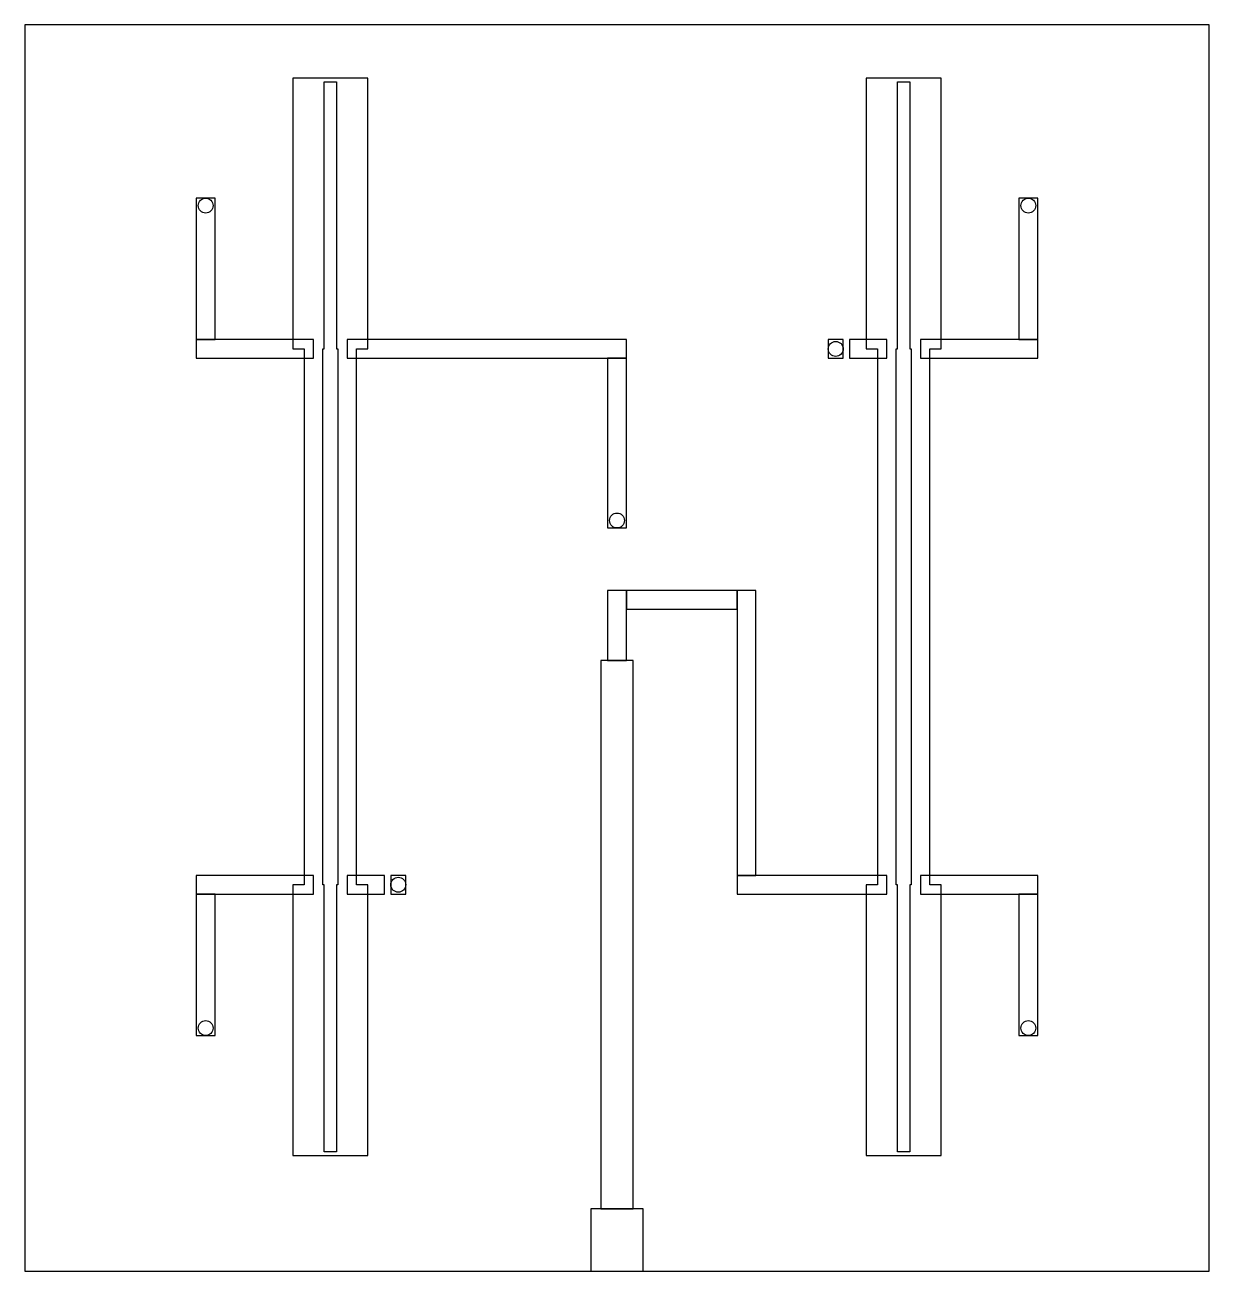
# Model space of a CAD drawing. Extents: x -68 to 28, y -9 to 91.
import ezdxf

# ---------------------------------------------------------------- set-up
doc = ezdxf.new("R2010")
doc.units = 0

msp = doc.modelspace()

# ---------------------------------------------------------------- linework, layer by layer
at = {"layer": 'COPPER (ANNEALED)'}
for points in [[(-40, 0), (-40, 21.736238), (-40.9, 21.736238), (-40.9, 64.736238), (-40, 64.736238), (-40, 86.472476), (-46, 86.472476), (-46, 64.736238), (-45.1, 64.736238), (-45.1, 21.736238), (-46, 21.736238), (-46, 0)], [(-42.4, 21.736238), (-42.5, 21.736238), (-42.5, 0.3), (-43.5, 0.3), (-43.5, 21.736238), (-43.6, 21.736238), (-43.6, 64.736238), (-43.5, 64.736238), (-43.5, 86.172476), (-42.5, 86.172476), (-42.5, 64.736238), (-42.4, 64.736238)], [(0, 86.472476), (0, 64.736238), (0.9, 64.736238), (0.9, 21.736238), (0, 21.736238), (0, 0), (6, 0), (6, 21.736238), (5.1, 21.736238), (5.1, 64.736238), (6, 64.736238), (6, 86.472476)], [(2.4, 64.736238), (2.5, 64.736238), (2.5, 86.172476), (3.5, 86.172476), (3.5, 64.736238), (3.6, 64.736238), (3.6, 21.736238), (3.5, 21.736238), (3.5, 0.3), (2.5, 0.3), (2.5, 21.736238), (2.4, 21.736238)], [(-52.25, 65.486238), (-52.25, 76.836238), (-53.75, 76.836238), (-53.75, 65.486238)], [(12.25, 76.836238), (12.25, 65.486238), (13.75, 65.486238), (13.75, 76.836238)], [(-44.35, 63.986238), (-44.35, 65.486238), (-53.75, 65.486238), (-53.75, 63.986238)], [(-19.25, 63.986238), (-19.25, 65.486238), (-41.65, 65.486238), (-41.65, 63.986238)], [(-3.05, 65.486238), (-3.05, 63.986238), (-1.85, 63.986238), (-1.85, 65.486238)], [(-1.35, 65.486238), (-1.35, 63.986238), (1.65, 63.986238), (1.65, 65.486238)], [(4.35, 65.486238), (4.35, 63.986238), (13.75, 63.986238), (13.75, 65.486238)], [(-19.25, 50.368714), (-19.25, 63.986238), (-20.75, 63.986238), (-20.75, 50.368714)], [(-19.25, 39.736238), (-19.25, 45.352476), (-20.75, 45.352476), (-20.75, 39.736238)], [(-10.35, 43.852476), (-10.35, 45.352476), (-19.25, 45.352476), (-19.25, 43.852476)], [(-8.85, 22.486238), (-8.85, 45.352476), (-10.35, 45.352476), (-10.35, 22.486238)], [(-18.7, -4.263762), (-18.7, 39.736238), (-21.3, 39.736238), (-21.3, -4.263762)], [(-44.35, 20.986238), (-44.35, 22.486238), (-53.75, 22.486238), (-53.75, 20.986238)], [(-38.65, 20.986238), (-38.65, 22.486238), (-41.65, 22.486238), (-41.65, 20.986238)], [(-36.95, 20.986238), (-36.95, 22.486238), (-38.15, 22.486238), (-38.15, 20.986238)], [(1.65, 20.986238), (1.65, 22.486238), (-10.35, 22.486238), (-10.35, 20.986238)], [(4.35, 22.486238), (4.35, 20.986238), (13.75, 20.986238), (13.75, 22.486238)], [(-52.25, 9.636238), (-52.25, 20.986238), (-53.75, 20.986238), (-53.75, 9.636238)], [(12.25, 20.986238), (12.25, 9.636238), (13.75, 9.636238), (13.75, 20.986238)], [(-17.9, -9.263762), (-17.9, -4.263762), (-22.1, -4.263762), (-22.1, -9.263762)]]:
    msp.add_lwpolyline(points, close=True, dxfattribs=at)
for centre in [(-53, 76.236238), (13, 76.236238), (-2.45, 64.736238), (-20, 50.968714), (-37.55, 21.736238), (-53, 10.236238), (13, 10.236238)]:
    msp.add_circle(centre, 0.6, dxfattribs=at)
at = {"layer": 'FR-4 (LOSSY)'}
msp.add_lwpolyline([(-67.5, -9.263762), (27.5, -9.263762), (27.5, 90.736238), (-67.5, 90.736238)], close=True, dxfattribs=at)

doc.saveas('drawing.dxf')
